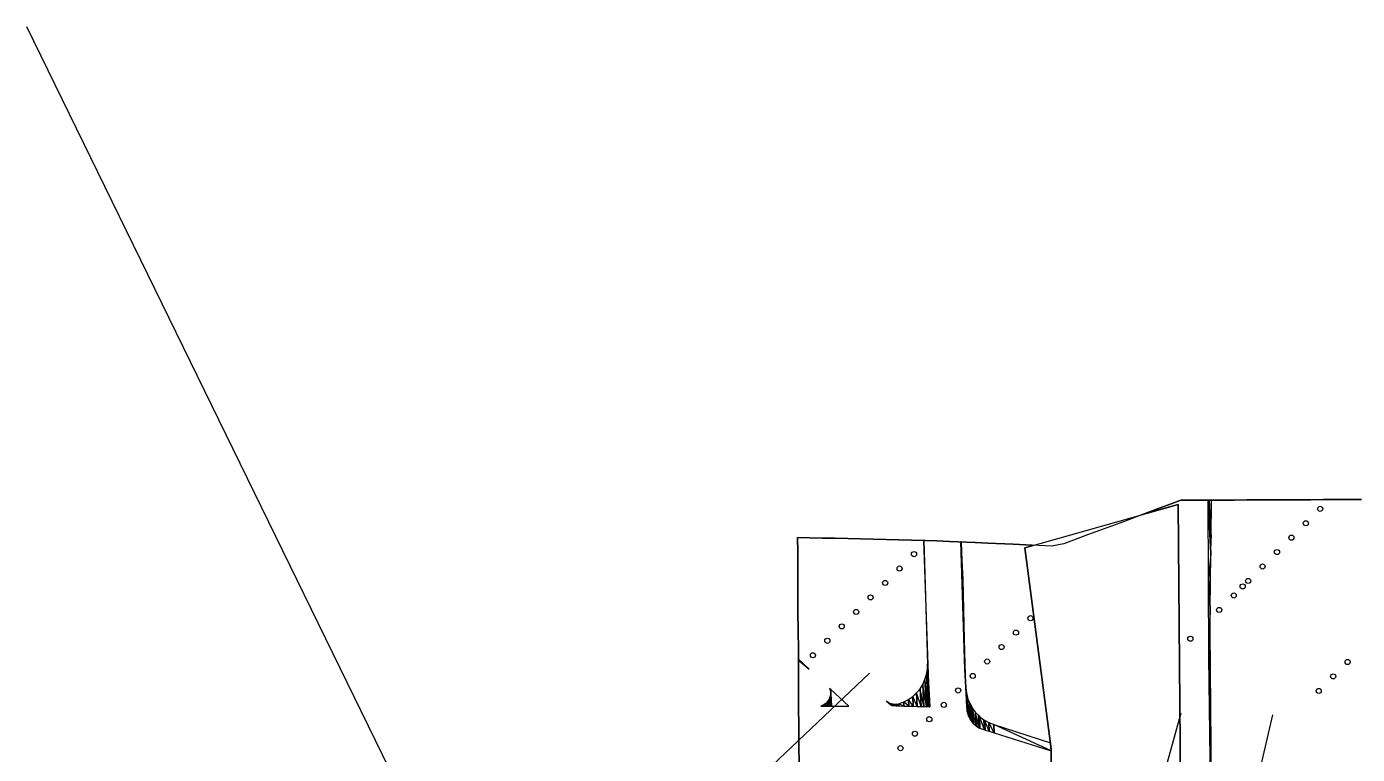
# Model space of a CAD drawing. Header units: metres. Extents: x 4 to 261, y 19 to 641.
# Drawn here: x 42.2 to 146.5, y 583.7 to 640.7 of the extents above; entities that cross this region are included whole.
import ezdxf

# ---------------------------------------------------------------- set-up
doc = ezdxf.new("R2010")
doc.units = ezdxf.units.M
for name, color, linetype in [('BOUNDARY', 7, 'Continuous'), ('ELECTR_CABLE_COMM', 7, 'Continuous'), ('ROAD', 7, 'Continuous'), ('SEWER', 7, 'Continuous'), ('SIDEWALK_PATH', 7, 'Continuous'), ('TREE', 7, 'Continuous'), ('WATER_PIPELINE', 7, 'Continuous')]:
    doc.layers.add(name, color=color, linetype=linetype)

# ---------------------------------------------------------------- blocks, each defined once
blk = doc.blocks.new('ДЕРЕН_FLAVIRAMEA')
blk.add_circle((0, 0), 0.2)
blk = doc.blocks.new('ДЕРЕН_SIBIRICA')
blk.add_circle((0, 0), 0.2)
blk = doc.blocks.new('СПИРЕЯ_СЕРАЯ')
blk.add_circle((0, 0), 0.2)
blk = doc.blocks.new('МИСКАНТУС_КИТАЙСКИЙ')
blk.add_circle((0, 0), 0.2)
blk = doc.blocks.new('BEREZA')
blk.add_circle((0, 0), 0.2)

msp = doc.modelspace()

# ---------------------------------------------------------------- linework, layer by layer
at = {"layer": 'BOUNDARY'}
msp.add_lwpolyline([(146.81, 603.65), (145.81, 603.65), (143.81, 603.64), (142.82, 603.62), (140.82, 603.62), (139.82, 603.61), (139.51, 603.61), (139.51, 603.61), (137.82, 603.61), (136.83, 603.59), (134.83, 603.59), (133.83, 603.59), (132.65, 603.58), (132.65, 603.58), (131.89, 603.29), (130.95, 602.95), (129.08, 602.26), (128.14, 601.9), (126.28, 601.22), (125.34, 600.87), (123.47, 600.17), (122.5, 599.99), (120.51, 600.08), (119.51, 600.13), (117.53, 600.22), (116.53, 600.26), (114.53, 600.35), (113.54, 600.4), (112.64, 600.44), (112.64, 600.44), (111.54, 600.46), (110.54, 600.49), (108.54, 600.53), (107.55, 600.56), (105.55, 600.6), (104.55, 600.62), (102.62, 600.66), (102.62, 600.66), (102.62, 600.6), (102.64, 599.6), (102.64, 597.6), (102.65, 596.6), (102.65, 594.62), (102.67, 593.62), (102.68, 591.62), (102.68, 590.62), (102.7, 588.63), (102.7, 587.63), (102.71, 585.63), (102.71, 584.63), (102.73, 582.64)], dxfattribs=at)
at = {"layer": 'ELECTR_CABLE_COMM'}
msp.add_line((111.04, 509.1), (132.68, 586.93), dxfattribs=at)
at = {"layer": 'GROUND'}
for points in [[(200.21, 571.35), (142.64, 571.48), (137.65, 572.8), (133.99, 576.43), (132.62, 581.4), (132.43, 603.26), (129.62, 602.46), (130.95, 602.95), (131.89, 603.29), (132.65, 603.58), (133.83, 603.59), (134.83, 603.59), (136.83, 603.59), (137.82, 603.61), (139.51, 603.61), (139.82, 603.61), (140.82, 603.62), (142.82, 603.62), (143.81, 603.64), (145.81, 603.65), (146.81, 603.65)], [(102.73, 582.64), (102.71, 584.63), (102.71, 585.63), (102.7, 587.63), (102.7, 588.63), (102.68, 590.62), (102.68, 591.62), (102.67, 593.62), (102.65, 594.62), (102.65, 596.6), (102.64, 597.6), (102.64, 599.6), (102.62, 600.6), (102.62, 600.66), (104.55, 600.62), (105.55, 600.6), (107.55, 600.56), (108.54, 600.53), (110.54, 600.49), (111.54, 600.46), (112.64, 600.44), (113.54, 600.4), (114.53, 600.35), (116.53, 600.26), (117.53, 600.22), (119.51, 600.13), (120.51, 600.08), (121.16, 600.05), (120.43, 599.84), (122.49, 584.11), (122.7, 562.08)]]:
    msp.add_lwpolyline(points, dxfattribs=at)
at = {"layer": 'ROAD'}
msp.add_lwpolyline([(116.97, 434.28), (116.94, 498.58), (115.6, 503.57), (111.94, 507.23), (106.94, 508.57), (56.84, 508.86), (56.56, 523.53), (57.65, 524.83), (106.9, 524.8), (111.9, 526.13), (115.56, 529.79), (116.91, 539.16), (113.24, 547.74), (113.31, 551.41), (120.94, 555.89), (122.7, 562.08), (122.49, 584.11), (120.43, 599.84), (132.43, 603.26), (132.62, 581.4), (133.99, 576.43), (137.65, 572.8), (142.64, 571.48), (200.21, 571.35)], dxfattribs=at)
at = {"layer": 'SEWER'}
msp.add_line((42.22, 640.68), (100.78, 520.82), dxfattribs=at)
at = {"layer": 'SIDEWALK_PATH'}
for points in [[(134.86, 603.59), (135.01, 600.63), (135.01, 600.63), (134.79, 603.59), (134.79, 603.59), (134.86, 603.59), (135.01, 600.63), (134.79, 603.59), (134.79, 603.59), (135, 599.38), (135, 599.38), (135.01, 600.63)], [(134.79, 603.59), (135, 599.38), (135, 599.38), (134.82, 597.47), (134.82, 597.47), (134.79, 603.59), (135, 599.38), (134.82, 597.47), (134.82, 597.47), (134.94, 595.08), (134.94, 595.08), (135, 599.38)], [(135.06, 603.59), (134.86, 603.59), (134.86, 603.59), (135.01, 600.63), (135.01, 600.63), (135.06, 603.59)], [(112.52, 600.44), (112.81, 590.75), (112.81, 590.75), (112.96, 587.72), (112.96, 587.72), (112.52, 600.44)], [(115.47, 600.31), (115.41, 600.31), (115.41, 600.31), (115.56, 597.36), (115.56, 597.36), (115.47, 600.31)], [(115.41, 600.31), (115.56, 597.36), (115.56, 597.36), (115.73, 590.32), (115.73, 590.32), (115.41, 600.31), (115.56, 597.36), (115.73, 590.32), (115.73, 590.32), (115.81, 588.91), (115.81, 588.91), (115.56, 597.36)], [(134.82, 597.47), (134.94, 595.08), (134.94, 595.08), (134.85, 591.26), (134.85, 591.26), (134.82, 597.47), (134.94, 595.08), (134.85, 591.26), (134.85, 591.26), (134.98, 588.6), (134.98, 588.6), (134.94, 595.08)], [(134.85, 591.26), (134.98, 588.6), (134.98, 588.6), (135.01, 577.46), (135.01, 577.46), (134.85, 591.26), (134.98, 588.6), (135.01, 577.46), (135.01, 577.46), (135.07, 576.18), (135.07, 576.18), (134.98, 588.6)], [(103.52, 590.36), (102.68, 591.14), (102.68, 591.14), (102.68, 591.05), (102.68, 591.05), (103.52, 590.36), (102.68, 591.14), (102.68, 591.05), (102.68, 591.05), (102.68, 591.14)], [(112.79, 590.35), (112.94, 587.41), (112.94, 587.41), (112.73, 589.93), (112.73, 589.93), (112.79, 590.35), (112.94, 587.41), (112.73, 589.93), (112.73, 589.93), (112.85, 587.42), (112.85, 587.42), (112.94, 587.41)], [(112.81, 590.71), (112.97, 587.41), (112.97, 587.41), (112.79, 590.35), (112.79, 590.35), (112.81, 590.71), (112.97, 587.41), (112.79, 590.35), (112.79, 590.35), (112.94, 587.41), (112.94, 587.41), (112.97, 587.41)], [(112.81, 590.75), (112.96, 587.72), (112.96, 587.72), (112.81, 590.71), (112.81, 590.71), (112.81, 590.75), (112.96, 587.72), (112.81, 590.71), (112.81, 590.71), (112.97, 587.41), (112.97, 587.41), (112.96, 587.72)], [(115.9, 587.11), (115.73, 590.32), (115.73, 590.32), (115.84, 587.35), (115.84, 587.35), (115.9, 587.11)], [(112.43, 589.15), (112.52, 587.42), (112.52, 587.42), (112.21, 588.81), (112.21, 588.81), (112.43, 589.15), (112.52, 587.42), (112.21, 588.81), (112.21, 588.81), (112.29, 587.43), (112.29, 587.43), (112.52, 587.42)], [(112.6, 589.54), (112.72, 587.42), (112.72, 587.42), (112.43, 589.15), (112.43, 589.15), (112.6, 589.54), (112.72, 587.42), (112.43, 589.15), (112.43, 589.15), (112.52, 587.42), (112.52, 587.42), (112.72, 587.42)], [(112.73, 589.93), (112.85, 587.42), (112.85, 587.42), (112.6, 589.54), (112.6, 589.54), (112.73, 589.93), (112.85, 587.42), (112.6, 589.54), (112.6, 589.54), (112.72, 587.42), (112.72, 587.42), (112.85, 587.42)], [(105.15, 588.09), (105.18, 587.46), (105.18, 587.46), (105.06, 587.91), (105.06, 587.91), (105.15, 588.09), (105.18, 587.46), (105.06, 587.91), (105.06, 587.91), (105.07, 587.46), (105.07, 587.46), (105.18, 587.46)], [(105.21, 588.66), (105.18, 588.76), (105.18, 588.76), (105.18, 588.82), (105.18, 588.82), (105.21, 588.66), (105.18, 588.76), (105.18, 588.82), (105.18, 588.82), (105.15, 588.85), (105.15, 588.85), (105.18, 588.76)], [(105.19, 588.27), (105.24, 587.46), (105.24, 587.46), (105.15, 588.09), (105.15, 588.09), (105.19, 588.27), (105.24, 587.46), (105.15, 588.09), (105.15, 588.09), (105.18, 587.46), (105.18, 587.46), (105.24, 587.46)], [(105.21, 588.66), (105.19, 588.81), (105.19, 588.81), (105.18, 588.82), (105.18, 588.82), (105.21, 588.66)], [(105.21, 588.79), (105.22, 588.47), (105.22, 588.47), (105.19, 588.81), (105.19, 588.81), (105.21, 588.79), (105.22, 588.47), (105.19, 588.81), (105.19, 588.81), (105.21, 588.66), (105.21, 588.66), (105.22, 588.47)], [(105.22, 588.42), (105.27, 587.46), (105.27, 587.46), (105.19, 588.27), (105.19, 588.27), (105.22, 588.42), (105.27, 587.46), (105.19, 588.27), (105.19, 588.27), (105.24, 587.46), (105.24, 587.46), (105.27, 587.46)], [(106.64, 587.46), (105.21, 588.79), (105.21, 588.79), (105.27, 587.46), (105.27, 587.46), (106.64, 587.46)], [(105.22, 588.42), (105.22, 588.42), (105.22, 588.42), (105.27, 587.46), (105.27, 587.46), (105.22, 588.42), (105.22, 588.42), (105.27, 587.46), (105.27, 587.46), (105.22, 588.47), (105.22, 588.47), (105.22, 588.42)], [(111.64, 588.21), (111.67, 587.45), (111.67, 587.45), (111.3, 587.97), (111.3, 587.97), (111.64, 588.21), (111.67, 587.45), (111.3, 587.97), (111.3, 587.97), (111.33, 587.45), (111.33, 587.45), (111.67, 587.45)], [(111.94, 588.5), (112, 587.43), (112, 587.43), (111.64, 588.21), (111.64, 588.21), (111.94, 588.5), (112, 587.43), (111.64, 588.21), (111.64, 588.21), (111.67, 587.45), (111.67, 587.45), (112, 587.43)], [(112.21, 588.81), (112.29, 587.43), (112.29, 587.43), (111.94, 588.5), (111.94, 588.5), (112.21, 588.81), (112.29, 587.43), (111.94, 588.5), (111.94, 588.5), (112, 587.43), (112, 587.43), (112.29, 587.43)], [(115.84, 588.5), (115.91, 587), (115.91, 587), (115.81, 588.91), (115.81, 588.91), (115.84, 588.5), (115.91, 587), (115.81, 588.91), (115.81, 588.91), (115.9, 587.11), (115.9, 587.11), (115.91, 587)], [(115.93, 588.14), (116, 586.67), (116, 586.67), (115.84, 588.5), (115.84, 588.5), (115.93, 588.14), (116, 586.67), (115.84, 588.5), (115.84, 588.5), (115.91, 587), (115.91, 587), (116, 586.67)], [(115.94, 588.08), (116.02, 586.66), (116.02, 586.66), (115.93, 588.14), (115.93, 588.14), (115.94, 588.08), (116.02, 586.66), (115.93, 588.14), (115.93, 588.14), (116, 586.67), (116, 586.67), (116.02, 586.66)], [(116.11, 587.67), (116.17, 586.37), (116.17, 586.37), (115.94, 588.08), (115.94, 588.08), (116.11, 587.67), (116.17, 586.37), (115.94, 588.08), (115.94, 588.08), (116.02, 586.66), (116.02, 586.66), (116.17, 586.37)], [(104.79, 587.46), (104.63, 587.46), (104.63, 587.46), (104.63, 587.52), (104.63, 587.52), (104.79, 587.46), (104.63, 587.46), (104.63, 587.52), (104.63, 587.52), (104.43, 587.46), (104.43, 587.46), (104.63, 587.46)], [(104.79, 587.46), (104.79, 587.63), (104.79, 587.63), (104.63, 587.52), (104.63, 587.52), (104.79, 587.46)], [(104.94, 587.76), (104.95, 587.46), (104.95, 587.46), (104.79, 587.63), (104.79, 587.63), (104.94, 587.76), (104.95, 587.46), (104.79, 587.63), (104.79, 587.63), (104.79, 587.46), (104.79, 587.46), (104.95, 587.46)], [(105.06, 587.91), (105.07, 587.46), (105.07, 587.46), (104.94, 587.76), (104.94, 587.76), (105.06, 587.91), (105.07, 587.46), (104.94, 587.76), (104.94, 587.76), (104.95, 587.46), (104.95, 587.46), (105.07, 587.46)], [(109.94, 587.52), (109.76, 587.69), (109.76, 587.69), (109.75, 587.72), (109.75, 587.72), (109.94, 587.52), (109.76, 587.69), (109.75, 587.72), (109.75, 587.72), (109.58, 587.84), (109.58, 587.84), (109.76, 587.69)], [(109.94, 587.52), (109.94, 587.64), (109.94, 587.64), (109.75, 587.72), (109.75, 587.72), (109.94, 587.52)], [(109.99, 587.64), (109.99, 587.49), (109.99, 587.49), (109.94, 587.64), (109.94, 587.64), (109.99, 587.64), (109.99, 587.49), (109.94, 587.64), (109.94, 587.64), (109.94, 587.52), (109.94, 587.52), (109.99, 587.49)], [(110.14, 587.6), (110.15, 587.49), (110.15, 587.49), (109.99, 587.64), (109.99, 587.64), (110.14, 587.6), (110.15, 587.49), (109.99, 587.64), (109.99, 587.64), (109.99, 587.49), (109.99, 587.49), (110.15, 587.49)], [(110.34, 587.6), (110.34, 587.48), (110.34, 587.48), (110.14, 587.6), (110.14, 587.6), (110.34, 587.6), (110.34, 587.48), (110.14, 587.6), (110.14, 587.6), (110.15, 587.49), (110.15, 587.49), (110.34, 587.48)], [(110.54, 587.64), (110.55, 587.48), (110.55, 587.48), (110.34, 587.6), (110.34, 587.6), (110.54, 587.64), (110.55, 587.48), (110.34, 587.6), (110.34, 587.6), (110.34, 587.48), (110.34, 587.48), (110.55, 587.48)], [(110.93, 587.78), (110.94, 587.46), (110.94, 587.46), (110.54, 587.64), (110.54, 587.64), (110.93, 587.78), (110.94, 587.46), (110.54, 587.64), (110.54, 587.64), (110.55, 587.48), (110.55, 587.48), (110.94, 587.46)], [(111.3, 587.97), (111.33, 587.45), (111.33, 587.45), (110.93, 587.78), (110.93, 587.78), (111.3, 587.97), (111.33, 587.45), (110.93, 587.78), (110.93, 587.78), (110.94, 587.46), (110.94, 587.46), (111.33, 587.45)], [(116.18, 587.52), (116.26, 586.23), (116.26, 586.23), (116.11, 587.67), (116.11, 587.67), (116.18, 587.52), (116.26, 586.23), (116.11, 587.67), (116.11, 587.67), (116.17, 586.37), (116.17, 586.37), (116.26, 586.23)], [(116.32, 587.3), (116.38, 586.09), (116.38, 586.09), (116.18, 587.52), (116.18, 587.52), (116.32, 587.3), (116.38, 586.09), (116.18, 587.52), (116.18, 587.52), (116.26, 586.23), (116.26, 586.23), (116.38, 586.09)], [(116.33, 587.27), (116.39, 586.08), (116.39, 586.08), (116.32, 587.3), (116.32, 587.3), (116.33, 587.27), (116.39, 586.08), (116.32, 587.3), (116.32, 587.3), (116.38, 586.09), (116.38, 586.09), (116.39, 586.08)], [(116.57, 586.96), (116.62, 585.91), (116.62, 585.91), (116.33, 587.27), (116.33, 587.27), (116.57, 586.96), (116.62, 585.91), (116.33, 587.27), (116.33, 587.27), (116.39, 586.08), (116.39, 586.08), (116.62, 585.91)], [(116.78, 586.75), (116.82, 585.76), (116.82, 585.76), (116.57, 586.96), (116.57, 586.96), (116.78, 586.75), (116.82, 585.76), (116.57, 586.96), (116.57, 586.96), (116.62, 585.91), (116.62, 585.91), (116.82, 585.76)], [(116.87, 586.64), (116.91, 585.73), (116.91, 585.73), (116.78, 586.75), (116.78, 586.75), (116.87, 586.64), (116.91, 585.73), (116.78, 586.75), (116.78, 586.75), (116.82, 585.76), (116.82, 585.76), (116.91, 585.73)], [(117.21, 586.39), (117.26, 585.6), (117.26, 585.6), (116.87, 586.64), (116.87, 586.64), (117.21, 586.39), (117.26, 585.6), (116.87, 586.64), (116.87, 586.64), (116.91, 585.73), (116.91, 585.73), (117.26, 585.6)], [(117.27, 586.36), (117.32, 585.57), (117.32, 585.57), (117.21, 586.39), (117.21, 586.39), (117.27, 586.36), (117.32, 585.57), (117.21, 586.39), (117.21, 586.39), (117.26, 585.6), (117.26, 585.6), (117.32, 585.57)], [(117.59, 586.18), (117.62, 585.48), (117.62, 585.48), (117.27, 586.36), (117.27, 586.36), (117.59, 586.18), (117.62, 585.48), (117.27, 586.36), (117.27, 586.36), (117.32, 585.57), (117.32, 585.57), (117.62, 585.48)], [(117.99, 586.02), (118.02, 585.36), (118.02, 585.36), (117.59, 586.18), (117.59, 586.18), (117.99, 586.02), (118.02, 585.36), (117.59, 586.18), (117.59, 586.18), (117.62, 585.48), (117.62, 585.48), (118.02, 585.36)], [(122.44, 584.58), (122.48, 583.96), (122.48, 583.96), (117.99, 586.02), (117.99, 586.02), (122.44, 584.58), (122.48, 583.96), (117.99, 586.02), (117.99, 586.02), (118.02, 585.36), (118.02, 585.36), (122.48, 583.96)], [(122.5, 583.96), (122.44, 584.58), (122.44, 584.58), (122.48, 583.96), (122.48, 583.96), (122.5, 583.96)]]:
    msp.add_lwpolyline(points, close=True, dxfattribs=at)
at = {"layer": 'WATER_PIPELINE'}
for p, q in [((108.26, 590.04), (50.43, 535.29)), ((120.85, 504.97), (139.84, 586.77))]:
    msp.add_line(p, q, dxfattribs=at)

# ---------------------------------------------------------------- block references
at = {"layer": 'BUSH'}
for name, p in [('МИСКАНТУС_КИТАЙСКИЙ', (143.57, 602.91)), ('МИСКАНТУС_КИТАЙСКИЙ', (142.44, 601.78)), ('МИСКАНТУС_КИТАЙСКИЙ', (141.31, 600.65)), ('ДЕРЕН_SIBIRICA', (111.74, 599.36)), ('МИСКАНТУС_КИТАЙСКИЙ', (140.18, 599.52)), ('СПИРЕЯ_СЕРАЯ', (139.05, 598.39)), ('ДЕРЕН_FLAVIRAMEA', (110.61, 598.23)), ('СПИРЕЯ_СЕРАЯ', (137.92, 597.26)), ('ДЕРЕН_FLAVIRAMEA', (109.48, 597.1)), ('ДЕРЕН_FLAVIRAMEA', (108.34, 595.97)), ('СПИРЕЯ_СЕРАЯ', (136.79, 596.12)), ('ДЕРЕН_FLAVIRAMEA', (107.21, 594.83)), ('МИСКАНТУС_КИТАЙСКИЙ', (120.86, 594.34)), ('СПИРЕЯ_СЕРАЯ', (135.65, 594.99)), ('МИСКАНТУС_КИТАЙСКИЙ', (106.08, 593.7)), ('СПИРЕЯ_СЕРАЯ', (119.73, 593.21)), ('МИСКАНТУС_КИТАЙСКИЙ', (104.95, 592.57)), ('СПИРЕЯ_СЕРАЯ', (118.6, 592.08)), ('СПИРЕЯ_СЕРАЯ', (133.39, 592.73)), ('МИСКАНТУС_КИТАЙСКИЙ', (103.82, 591.44)), ('СПИРЕЯ_СЕРАЯ', (117.47, 590.95)), ('ДЕРЕН_SIBIRICA', (145.71, 590.91)), ('СПИРЕЯ_СЕРАЯ', (116.34, 589.82)), ('ДЕРЕН_FLAVIRAMEA', (144.58, 589.78)), ('СПИРЕЯ_СЕРАЯ', (115.2, 588.68)), ('ДЕРЕН_FLAVIRAMEA', (143.45, 588.64)), ('ДЕРЕН_SIBIRICA', (114.07, 587.55)), ('ДЕРЕН_SIBIRICA', (112.94, 586.42)), ('ДЕРЕН_SIBIRICA', (111.81, 585.29)), ('ДЕРЕН_SIBIRICA', (110.68, 584.16))]:
    msp.add_blockref(name, p, dxfattribs=at)
at = {"layer": 'TREE'}
msp.add_blockref('BEREZA', (137.49, 596.83), dxfattribs=at)

doc.saveas('drawing.dxf')
